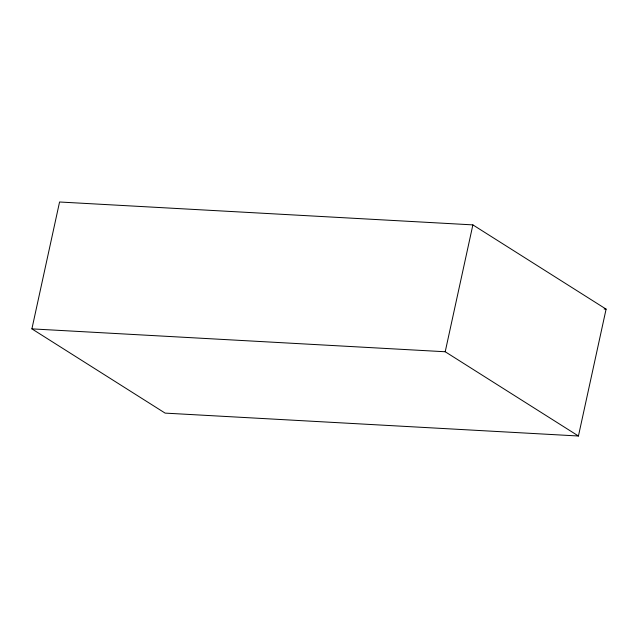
<?xml version="1.0" encoding="UTF-8"?>
<svg xmlns="http://www.w3.org/2000/svg" width="638" height="638" viewBox="0 0 638 638"><rect width="100%" height="100%" fill="white"/><g stroke="black" fill="none" stroke-linecap="round" stroke-linejoin="round"><path stroke-width="0.96" d="M31.9 328.873L59.565 201.999L472.878 224.887L606.1 309.127L578.435 436.001L165.122 413.113L31.9 328.873L445.212 351.753L578.435 436.001M445.212 351.753L472.878 224.887M604.114 309.023L606.1 309.127"/></g></svg>
